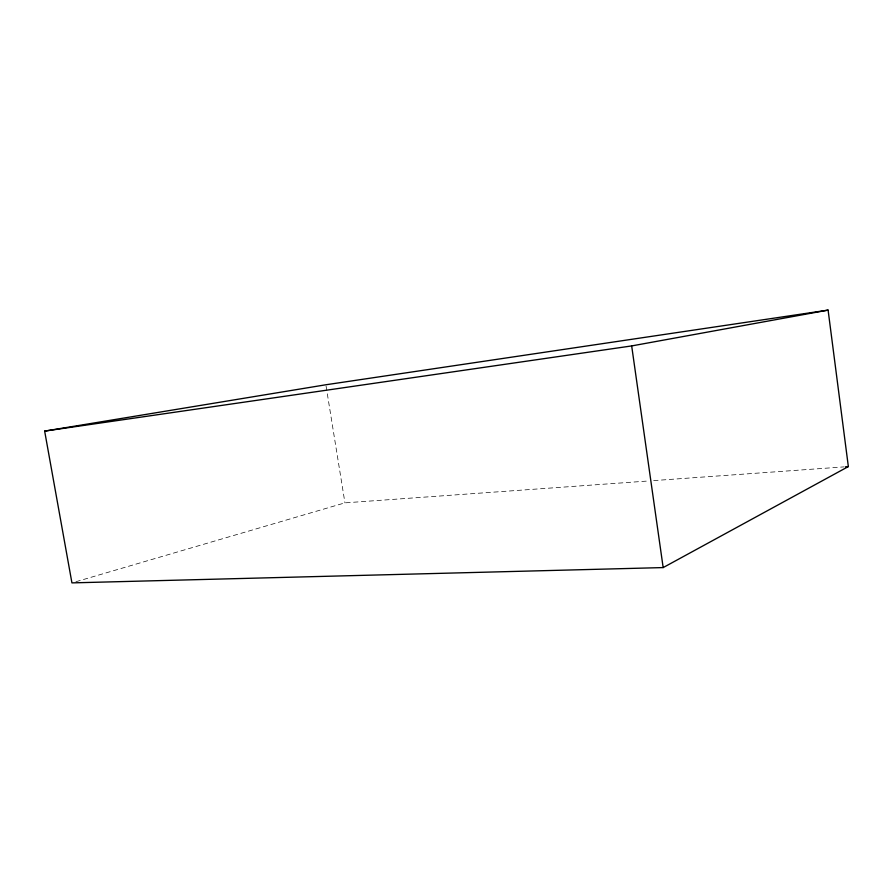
<?xml version="1.0" encoding="UTF-8"?>
<svg xmlns="http://www.w3.org/2000/svg" width="893" height="893" viewBox="0 0 893 893"><rect width="100%" height="100%" fill="white"/><g stroke="black" fill="none" stroke-linecap="round" stroke-linejoin="round"><path stroke-width="0.67" stroke-dasharray="4.46 3.35" d="M75.95 581.711L344.944 502.859L648.095 481.003M653.665 480.601L844.175 466.872M326.079 386.144L344.944 502.859"/><path stroke-width="1.34" d="M663.164 567.58L848.35 466.57L828.101 310.117L325.856 384.771L44.65 431.107L71.931 582.883L663.164 567.58L631.675 345.926L828.101 310.117M44.65 431.107L631.675 345.926M845.571 466.771L848.35 466.57"/></g></svg>
